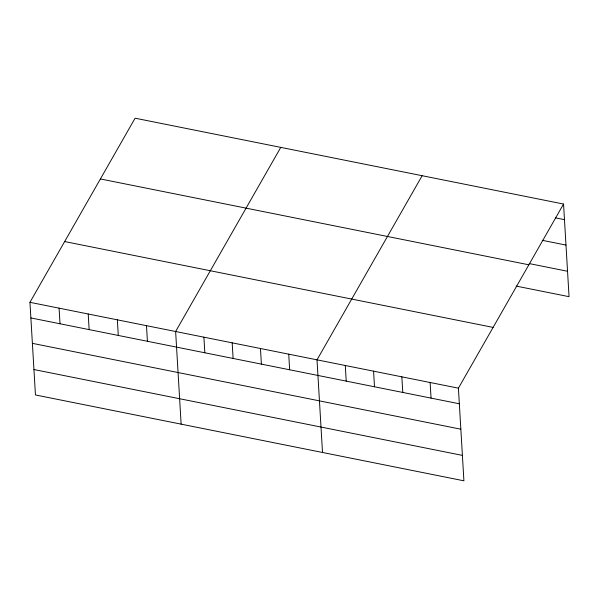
<?xml version="1.0" encoding="UTF-8"?>
<svg xmlns="http://www.w3.org/2000/svg" width="599" height="599" viewBox="0 0 599 599"><rect width="100%" height="100%" fill="white"/><g stroke="black" fill="none" stroke-linecap="round" stroke-linejoin="round"><path stroke-width="0.9" d="M563.547 204.042L458.407 388.167L463.911 480.81L35.453 394.958L29.95 302.323L135.089 118.19L563.547 204.042L569.05 296.677L516.143 286.082M280.766 147.384L175.627 331.509L181.13 424.144M422.153 175.709L317.013 359.842L322.517 452.477M555.355 217.826L564.475 219.653M542.267 240.319L565.988 245.073M529.231 263.582L567.538 271.265M100.392 178.951L528.85 264.803M64.647 241.554L493.104 327.406M29.95 302.323L458.407 388.167M30.878 317.934L459.328 403.778M32.391 343.347L460.841 429.198M33.941 369.538L462.398 455.39M430.127 382.506L431.055 398.118M401.847 376.838L402.775 392.45M373.574 371.17L374.495 386.782M345.294 365.502L346.222 381.114M288.733 354.174L289.661 369.785M260.46 348.506L261.389 364.117M232.18 342.838L233.108 358.449M203.9 337.177L204.828 352.789M146.493 325.669L147.414 341.28M117.352 319.836L118.28 335.447M88.218 313.996L89.146 329.607M59.084 308.156L60.012 323.767"/></g></svg>
